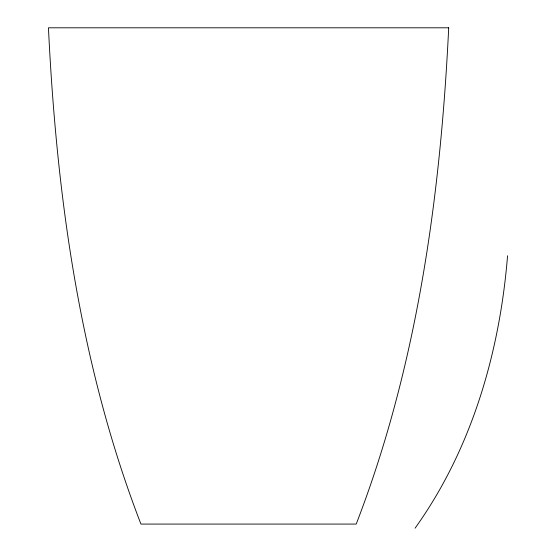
<?xml version="1.0" encoding="UTF-8"?>
<svg xmlns="http://www.w3.org/2000/svg" width="556" height="556" viewBox="0 0 556 556"><rect width="100%" height="100%" fill="white"/><g stroke="black" fill="none" stroke-linecap="round" stroke-linejoin="round"><path stroke-width="0.83" d="M507.558 255.76C499.768 352.191 471.835 448.88 415.061 528.2M448.699 27.8C440.533 196.185 417.285 366.05 356.201 524.079L140.939 524.079C79.855 366.05 56.608 196.185 48.441 27.8L448.699 27.8"/></g></svg>
